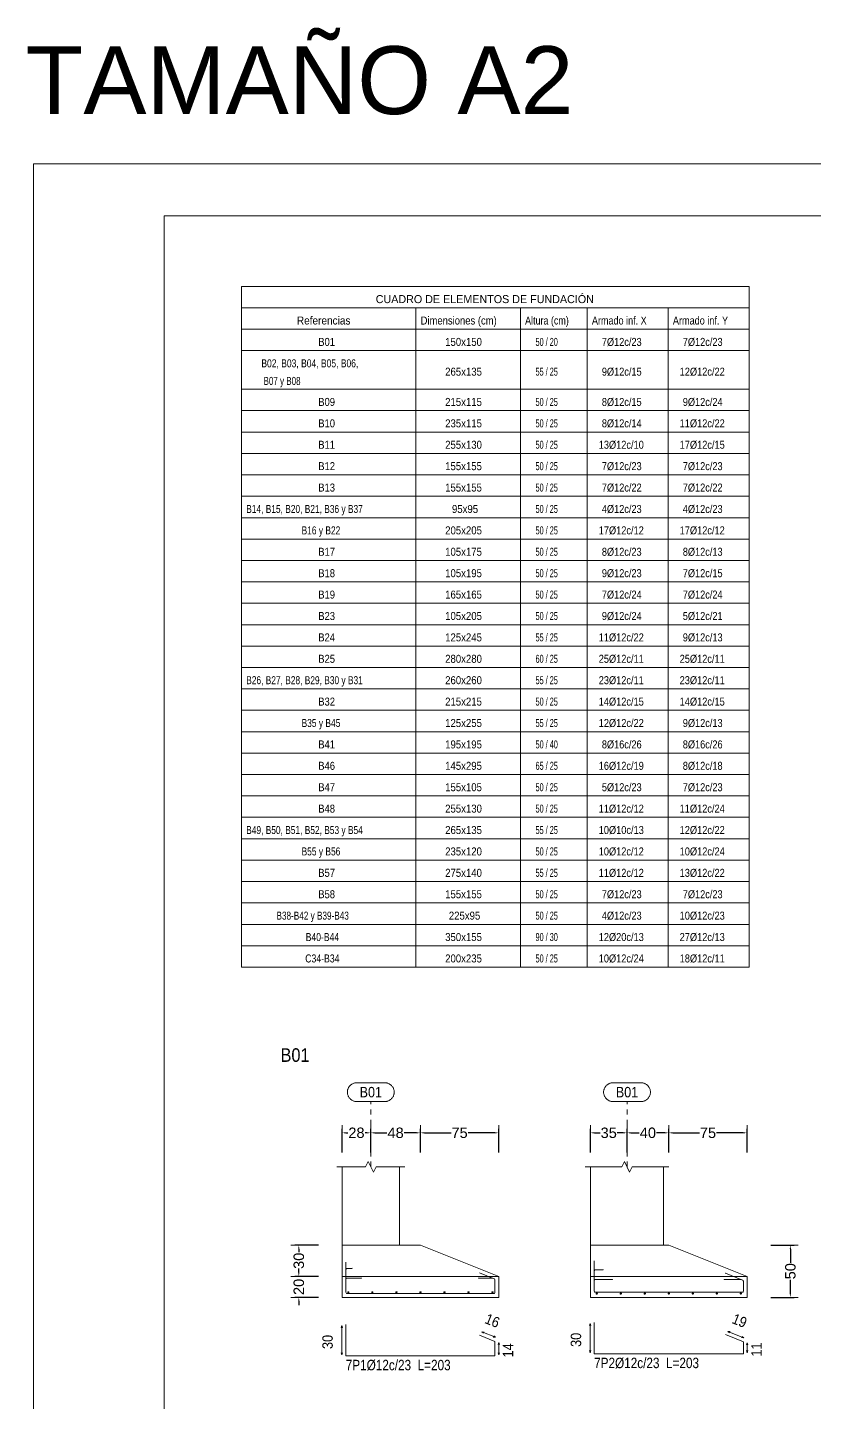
# Model space of a CAD drawing. Header units: millimetres. Extents: x 0 to 147, y 0 to 144.
# Drawn here: x 87.98 to 103.05, y 117.44 to 143.78 of the extents above; entities that cross this region are included whole.
import ezdxf
from ezdxf.enums import TextEntityAlignment as Align

# ---------------------------------------------------------------- set-up
doc = ezdxf.new("R2010")
doc.units = ezdxf.units.MM
doc.linetypes.add('CYPE_PUNTO', pattern=[0.075, 0, -0.075])
for name, color, linetype, lineweight in [('CIM_COTAS', 2, 'Continuous', 0), ('CIM_CUAD_ZAPATA', 1, 'Continuous', 9), ('CIM_DIB_ARMADOS', 4, 'Continuous', 0), ('CIM_GEOMETRIA', 2, 'Continuous', 0), ('CIM_REFEREN', 2, 'Continuous', 0), ('CIM_TXT_ARMADOS', 3, 'Continuous', 0), ('RECUAD_LIMITES', 2, 'Continuous', 0), ('RECUAD_MARCO', 1, 'Continuous', 20)]:
    doc.layers.add(name, color=color, linetype=linetype, lineweight=lineweight)
doc.styles.add('CYPETXT_0.3_romans', font='arial.ttf', dxfattribs={"height": 0.2})
doc.styles.add('CYPETXT_romans', font='arial.ttf', dxfattribs={"height": 0.2})
doc.dimstyles.new('cype_arrow', dxfattribs={"dimtxt": 0.18, "dimasz": 0.075, "dimexe": 0.075, "dimexo": 0.075, "dimgap": 0, "dimtad": 0, "dimdec": 4, "dimzin": 0, "dimdsep": 46, "dimtxsty": 'CYPETXT_0.3_romans', "dimcen": 0.09, "dimadec": 0, "dimazin": 0, "dimtfac": 1, "dimtdec": 4, "dimtofl": 0, "dimtmove": 2, "dimatfit": 3, "dimfxl": 1, "dimtolj": 1, "dimtzin": 0, "dimarcsym": 0})

# ---------------------------------------------------------------- blocks, each defined once
blk = doc.blocks.new('*D1')
at = {"layer": 'CIM_COTAS', "color": 0, "lineweight": -2, "transparency": 16777216}
for p, q in [((94.003, 122.232), (94.003, 122.682)), ((94.078, 122.607), (94.112, 122.607)), ((94.478, 122.607), (94.444, 122.607)), ((94.553, 122.232), (94.553, 122.682))]:
    blk.add_line(p, q, dxfattribs=at)
at = {"layer": 'CIM_COTAS', "color": 0, "transparency": 16777216}
for points in [[(94.078, 122.62), (94.078, 122.595), (94.003, 122.607)], [(94.478, 122.62), (94.478, 122.595), (94.553, 122.607)]]:
    blk.add_solid(points, dxfattribs=at)
at = {"layer": 'Defpoints', "color": 0, "transparency": 16777216}
for p in [(94.553, 122.607), (94.003, 122.157), (94.553, 122.157)]:
    blk.add_point(p, dxfattribs=at)
at = {"layer": 'CIM_COTAS', "color": 0, "transparency": 16777216, "insert": (94.278, 122.607), "char_height": 0.2, "attachment_point": 5, "style": 'CYPETXT_0.3_romans'}
blk.add_mtext('\\A1;28', dxfattribs=at)
blk = doc.blocks.new('*D2')
at = {"layer": 'CIM_COTAS', "color": 0, "lineweight": -2, "transparency": 16777216}
for p, q in [((94.553, 122.232), (94.553, 122.682)), ((94.628, 122.607), (94.862, 122.607)), ((95.428, 122.607), (95.193, 122.607)), ((95.503, 122.232), (95.503, 122.682))]:
    blk.add_line(p, q, dxfattribs=at)
at = {"layer": 'CIM_COTAS', "color": 0, "transparency": 16777216}
for points in [[(94.628, 122.62), (94.628, 122.595), (94.553, 122.607)], [(95.428, 122.62), (95.428, 122.595), (95.503, 122.607)]]:
    blk.add_solid(points, dxfattribs=at)
at = {"layer": 'Defpoints', "color": 0, "transparency": 16777216}
for p in [(95.503, 122.607), (94.553, 122.157), (95.503, 122.157)]:
    blk.add_point(p, dxfattribs=at)
at = {"layer": 'CIM_COTAS', "color": 0, "transparency": 16777216, "insert": (95.028, 122.607), "char_height": 0.2, "attachment_point": 5, "style": 'CYPETXT_0.3_romans'}
blk.add_mtext('\\A1;48', dxfattribs=at)
blk = doc.blocks.new('*D3')
at = {"layer": 'CIM_COTAS', "color": 0, "lineweight": -2, "transparency": 16777216}
for p, q in [((95.503, 122.232), (95.503, 122.682)), ((95.578, 122.607), (96.09, 122.607)), ((96.928, 122.607), (96.416, 122.607)), ((97.003, 122.232), (97.003, 122.682))]:
    blk.add_line(p, q, dxfattribs=at)
at = {"layer": 'CIM_COTAS', "color": 0, "transparency": 16777216}
for points in [[(95.578, 122.62), (95.578, 122.595), (95.503, 122.607)], [(96.928, 122.62), (96.928, 122.595), (97.003, 122.607)]]:
    blk.add_solid(points, dxfattribs=at)
at = {"layer": 'Defpoints', "color": 0, "transparency": 16777216}
for p in [(97.003, 122.607), (95.503, 122.157), (97.003, 122.157)]:
    blk.add_point(p, dxfattribs=at)
at = {"layer": 'CIM_COTAS', "color": 0, "transparency": 16777216, "insert": (96.253, 122.607), "char_height": 0.2, "attachment_point": 5, "style": 'CYPETXT_0.3_romans'}
blk.add_mtext('\\A1;75', dxfattribs=at)
blk = doc.blocks.new('*D4')
at = {"layer": 'CIM_COTAS', "color": 0, "lineweight": -2, "transparency": 16777216}
for p, q in [((93.549864, 119.8561), (93.099864, 119.8561)), ((93.174864, 119.9311), (93.174864, 120.0061)), ((93.549864, 119.4561), (93.099864, 119.4561)), ((93.174864, 119.3811), (93.174864, 119.3061))]:
    blk.add_line(p, q, dxfattribs=at)
at = {"layer": 'CIM_COTAS', "color": 0, "transparency": 16777216}
for points in [[(93.162364, 119.9311), (93.187364, 119.9311), (93.174864, 119.8561)], [(93.162364, 119.3811), (93.187364, 119.3811), (93.174864, 119.4561)]]:
    blk.add_solid(points, dxfattribs=at)
at = {"layer": 'Defpoints', "color": 0, "transparency": 16777216}
for p in [(93.174864, 119.8561), (93.624864, 119.8561), (93.624864, 119.4561)]:
    blk.add_point(p, dxfattribs=at)
at = {"layer": 'CIM_COTAS', "color": 0, "transparency": 16777216, "insert": (93.174864, 119.6561), "char_height": 0.2, "attachment_point": 5, "rotation": 90, "style": 'CYPETXT_0.3_romans'}
blk.add_mtext('\\A1;20', dxfattribs=at)
blk = doc.blocks.new('*D5')
at = {"layer": 'CIM_COTAS', "color": 0, "lineweight": -2, "transparency": 16777216}
for p, q in [((93.55, 120.456), (93.1, 120.456)), ((93.175, 120.381), (93.175, 120.32)), ((93.55, 119.856), (93.1, 119.856)), ((93.175, 119.931), (93.175, 119.992))]:
    blk.add_line(p, q, dxfattribs=at)
at = {"layer": 'CIM_COTAS', "color": 0, "transparency": 16777216}
for points in [[(93.162, 120.381), (93.187, 120.381), (93.175, 120.456)], [(93.162, 119.931), (93.187, 119.931), (93.175, 119.856)]]:
    blk.add_solid(points, dxfattribs=at)
at = {"layer": 'Defpoints', "color": 0, "transparency": 16777216}
for p in [(93.175, 120.456), (93.625, 120.456), (93.625, 119.856)]:
    blk.add_point(p, dxfattribs=at)
at = {"layer": 'CIM_COTAS', "color": 0, "transparency": 16777216, "insert": (93.175, 120.156), "char_height": 0.2, "attachment_point": 5, "rotation": 90, "style": 'CYPETXT_0.3_romans'}
blk.add_mtext('\\A1;30', dxfattribs=at)
blk = doc.blocks.new('*D6')
at = {"layer": 'CIM_COTAS', "color": 0, "lineweight": -2, "transparency": 16777216}
for p, q in [((98.759, 122.232), (98.759, 122.682)), ((98.834, 122.607), (98.945, 122.607)), ((99.384, 122.607), (99.273, 122.607)), ((99.459, 122.232), (99.459, 122.682))]:
    blk.add_line(p, q, dxfattribs=at)
at = {"layer": 'CIM_COTAS', "color": 0, "transparency": 16777216}
for points in [[(98.834, 122.62), (98.834, 122.595), (98.759, 122.607)], [(99.384, 122.62), (99.384, 122.595), (99.459, 122.607)]]:
    blk.add_solid(points, dxfattribs=at)
at = {"layer": 'Defpoints', "color": 0, "transparency": 16777216}
for p in [(99.459, 122.607), (98.759, 122.157), (99.459, 122.157)]:
    blk.add_point(p, dxfattribs=at)
at = {"layer": 'CIM_COTAS', "color": 0, "transparency": 16777216, "insert": (99.109, 122.607), "char_height": 0.2, "attachment_point": 5, "style": 'CYPETXT_0.3_romans'}
blk.add_mtext('\\A1;35', dxfattribs=at)
blk = doc.blocks.new('*D7')
at = {"layer": 'CIM_COTAS', "color": 0, "lineweight": -2, "transparency": 16777216}
for p, q in [((99.459, 122.232), (99.459, 122.682)), ((99.534, 122.607), (99.693, 122.607)), ((100.184, 122.607), (100.024, 122.607)), ((100.259, 122.232), (100.259, 122.682))]:
    blk.add_line(p, q, dxfattribs=at)
at = {"layer": 'CIM_COTAS', "color": 0, "transparency": 16777216}
for points in [[(99.534, 122.62), (99.534, 122.595), (99.459, 122.607)], [(100.184, 122.62), (100.184, 122.595), (100.259, 122.607)]]:
    blk.add_solid(points, dxfattribs=at)
at = {"layer": 'Defpoints', "color": 0, "transparency": 16777216}
for p in [(100.259, 122.607), (99.459, 122.157), (100.259, 122.157)]:
    blk.add_point(p, dxfattribs=at)
at = {"layer": 'CIM_COTAS', "color": 0, "transparency": 16777216, "insert": (99.859, 122.607), "char_height": 0.2, "attachment_point": 5, "style": 'CYPETXT_0.3_romans'}
blk.add_mtext('\\A1;40', dxfattribs=at)
blk = doc.blocks.new('*D8')
at = {"layer": 'CIM_COTAS', "color": 0, "lineweight": -2, "transparency": 16777216}
for p, q in [((100.259, 122.232), (100.259, 122.682)), ((100.334, 122.607), (100.846, 122.607)), ((101.684, 122.607), (101.172, 122.607)), ((101.759, 122.232), (101.759, 122.682))]:
    blk.add_line(p, q, dxfattribs=at)
at = {"layer": 'CIM_COTAS', "color": 0, "transparency": 16777216}
for points in [[(100.334, 122.62), (100.334, 122.595), (100.259, 122.607)], [(101.684, 122.62), (101.684, 122.595), (101.759, 122.607)]]:
    blk.add_solid(points, dxfattribs=at)
at = {"layer": 'Defpoints', "color": 0, "transparency": 16777216}
for p in [(101.759, 122.607), (100.259, 122.157), (101.759, 122.157)]:
    blk.add_point(p, dxfattribs=at)
at = {"layer": 'CIM_COTAS', "color": 0, "transparency": 16777216, "insert": (101.009, 122.607), "char_height": 0.2, "attachment_point": 5, "style": 'CYPETXT_0.3_romans'}
blk.add_mtext('\\A1;75', dxfattribs=at)
blk = doc.blocks.new('*D9')
at = {"layer": 'CIM_COTAS', "color": 0, "lineweight": -2, "transparency": 16777216}
for p, q in [((102.212, 120.456), (102.662, 120.456)), ((102.587, 120.381), (102.587, 120.12)), ((102.587, 119.531), (102.587, 119.792)), ((102.212, 119.456), (102.662, 119.456))]:
    blk.add_line(p, q, dxfattribs=at)
at = {"layer": 'CIM_COTAS', "color": 0, "transparency": 16777216}
for points in [[(102.574, 120.381), (102.599, 120.381), (102.587, 120.456)], [(102.574, 119.531), (102.599, 119.531), (102.587, 119.456)]]:
    blk.add_solid(points, dxfattribs=at)
at = {"layer": 'Defpoints', "color": 0, "transparency": 16777216}
for p in [(102.137, 120.456), (102.587, 120.456), (102.137, 119.456)]:
    blk.add_point(p, dxfattribs=at)
at = {"layer": 'CIM_COTAS', "color": 0, "transparency": 16777216, "insert": (102.587, 119.956), "char_height": 0.2, "attachment_point": 5, "rotation": 90, "style": 'CYPETXT_0.3_romans'}
blk.add_mtext('\\A1;50', dxfattribs=at)

msp = doc.modelspace()

# ---------------------------------------------------------------- hatches: boundary and pattern name
at = {"layer": 'CIM_DIB_ARMADOS'}
h = msp.add_hatch(color=256, dxfattribs=at)
edge = h.paths.add_edge_path(flags=0)
edge.add_arc((94.07486, 120.1281), 0.0016, 0, 360)
h = msp.add_hatch(color=256, dxfattribs=at)
edge = h.paths.add_edge_path(flags=0)
edge.add_arc((98.83086, 120.1521), 0.0016, 0, 360)
h = msp.add_hatch(color=256, dxfattribs=at)
edge = h.paths.add_edge_path(flags=0)
edge.add_arc((94.19241, 120.01055), 0.0016, 0, 360)
h = msp.add_hatch(color=256, dxfattribs=at)
edge = h.paths.add_edge_path(flags=0)
edge.add_arc((96.63306, 119.92648), 0.0016, 0, 360)
h = msp.add_hatch(color=256, dxfattribs=at)
edge = h.paths.add_edge_path(flags=0)
edge.add_arc((96.63306, 119.92648), 0.0016, 0, 360)
h = msp.add_hatch(color=256, dxfattribs=at)
edge = h.paths.add_edge_path(flags=0)
edge.add_arc((98.99826, 119.9847), 0.0016, 0, 360)
h = msp.add_hatch(color=256, dxfattribs=at)
edge = h.paths.add_edge_path(flags=0)
edge.add_arc((101.34278, 119.91914), 0.0016, 0, 360)
h = msp.add_hatch(color=256, dxfattribs=at)
edge = h.paths.add_edge_path(flags=0)
edge.add_arc((101.34278, 119.91914), 0.0016, 0, 360)
h = msp.add_hatch(color=256, dxfattribs=at)
edge = h.paths.add_edge_path(flags=0)
edge.add_arc((94.37641, 119.82655), 0.0016, 0, 360)
h = msp.add_hatch(color=256, dxfattribs=at)
edge = h.paths.add_edge_path(flags=0)
edge.add_arc((96.61382, 119.82655), 0.0016, 0, 360)
h = msp.add_hatch(color=256, dxfattribs=at)
edge = h.paths.add_edge_path(flags=0)
edge.add_arc((99.18226, 119.8007), 0.0016, 0, 360)
h = msp.add_hatch(color=256, dxfattribs=at)
edge = h.paths.add_edge_path(flags=0)
edge.add_arc((101.31997, 119.8007), 0.0016, 0, 360)

# ---------------------------------------------------------------- linework, layer by layer
at = {"layer": 'CIM_COTAS', "linetype": 'CYPE_PUNTO'}
for p, q in [((94.55286, 121.9561), (94.55286, 123.2071)), ((99.45886, 121.9561), (99.45886, 123.2071))]:
    msp.add_line(p, q, dxfattribs=at)
at = {"layer": 'CIM_COTAS'}
for p, q in [((94.00286, 122.4571), (94.00286, 122.7571)), ((94.55286, 122.4571), (94.55286, 122.7571)), ((94.55286, 122.4571), (94.55286, 122.7571)), ((95.50286, 122.4571), (95.50286, 122.7571)), ((95.50286, 122.4571), (95.50286, 122.7571)), ((97.00286, 122.4571), (97.00286, 122.7571)), ((98.75886, 122.4571), (98.75886, 122.7571)), ((99.45886, 122.4571), (99.45886, 122.7571)), ((99.45886, 122.4571), (99.45886, 122.7571)), ((100.25886, 122.4571), (100.25886, 122.7571)), ((100.25886, 122.4571), (100.25886, 122.7571)), ((101.75886, 122.4571), (101.75886, 122.7571)), ((93.02486, 120.4561), (93.32486, 120.4561)), ((102.43686, 120.4561), (102.73686, 120.4561)), ((93.02486, 119.8561), (93.32486, 119.8561)), ((93.02486, 119.8561), (93.32486, 119.8561)), ((93.02486, 119.4561), (93.32486, 119.4561)), ((102.43686, 119.4561), (102.73686, 119.4561))]:
    msp.add_line(p, q, dxfattribs=at)
for points in [[(94.82136, 123.5671), (94.83339, 123.5667), (94.84536, 123.56549), (94.85722, 123.56349), (94.86892, 123.5607), (94.88041, 123.55714), (94.89163, 123.55282), (94.90255, 123.54775), (94.91309, 123.54197), (94.92323, 123.5355), (94.93292, 123.52836), (94.94211, 123.5206), (94.95075, 123.51223), (94.95882, 123.50331), (94.96628, 123.49387), (94.97308, 123.48395), (94.97921, 123.4736), (94.98464, 123.46287), (94.98934, 123.45179), (94.99328, 123.44043), (94.99646, 123.42883), (94.99886, 123.41704), (95.00046, 123.40512), (95.00126, 123.39311), (95.00126, 123.38109), (95.00046, 123.36908), (94.99886, 123.35716), (94.99646, 123.34537), (94.99328, 123.33377), (94.98934, 123.32241), (94.98464, 123.31133), (94.97921, 123.3006), (94.97308, 123.29025), (94.96628, 123.28033), (94.95882, 123.27089), (94.95075, 123.26197), (94.94211, 123.2536), (94.93292, 123.24584), (94.92323, 123.2387), (94.91309, 123.23223), (94.90255, 123.22645), (94.89163, 123.22138), (94.88041, 123.21706), (94.86892, 123.2135), (94.85722, 123.21071), (94.84536, 123.20871), (94.83339, 123.2075), (94.82136, 123.2071), (94.28436, 123.2071), (94.27234, 123.2075), (94.26037, 123.20871), (94.24851, 123.21071), (94.23681, 123.2135), (94.22532, 123.21706), (94.21409, 123.22138), (94.20318, 123.22645), (94.19263, 123.23223), (94.18249, 123.2387), (94.17281, 123.24584), (94.16362, 123.2536), (94.15498, 123.26197), (94.14691, 123.27089), (94.13945, 123.28033), (94.13264, 123.29025), (94.12651, 123.3006), (94.12109, 123.31133), (94.11639, 123.32241), (94.11245, 123.33377), (94.10927, 123.34537), (94.10687, 123.35716), (94.10527, 123.36908), (94.10446, 123.38109), (94.10446, 123.39311), (94.10527, 123.40512), (94.10687, 123.41704), (94.10927, 123.42883), (94.11245, 123.44043), (94.11639, 123.45179), (94.12109, 123.46287), (94.12651, 123.4736), (94.13264, 123.48395), (94.13945, 123.49387), (94.14691, 123.50331), (94.15498, 123.51223), (94.16362, 123.5206), (94.17281, 123.52836), (94.18249, 123.5355), (94.19263, 123.54197), (94.20318, 123.54775), (94.21409, 123.55282), (94.22532, 123.55714), (94.23681, 123.5607), (94.24851, 123.56349), (94.26037, 123.56549), (94.27234, 123.5667), (94.28436, 123.5671), (94.82136, 123.5671)], [(99.72736, 123.5671), (99.73939, 123.5667), (99.75136, 123.56549), (99.76322, 123.56349), (99.77492, 123.5607), (99.78641, 123.55714), (99.79763, 123.55282), (99.80855, 123.54775), (99.81909, 123.54197), (99.82923, 123.5355), (99.83892, 123.52836), (99.84811, 123.5206), (99.85675, 123.51223), (99.86482, 123.50331), (99.87228, 123.49387), (99.87908, 123.48395), (99.88521, 123.4736), (99.89064, 123.46287), (99.89534, 123.45179), (99.89928, 123.44043), (99.90246, 123.42883), (99.90486, 123.41704), (99.90646, 123.40512), (99.90726, 123.39311), (99.90726, 123.38109), (99.90646, 123.36908), (99.90486, 123.35716), (99.90246, 123.34537), (99.89928, 123.33377), (99.89534, 123.32241), (99.89064, 123.31133), (99.88521, 123.3006), (99.87908, 123.29025), (99.87228, 123.28033), (99.86482, 123.27089), (99.85675, 123.26197), (99.84811, 123.2536), (99.83892, 123.24584), (99.82923, 123.2387), (99.81909, 123.23223), (99.80855, 123.22645), (99.79763, 123.22138), (99.78641, 123.21706), (99.77492, 123.2135), (99.76322, 123.21071), (99.75136, 123.20871), (99.73939, 123.2075), (99.72736, 123.2071), (99.19036, 123.2071), (99.17834, 123.2075), (99.16637, 123.20871), (99.15451, 123.21071), (99.14281, 123.2135), (99.13132, 123.21706), (99.12009, 123.22138), (99.10918, 123.22645), (99.09863, 123.23223), (99.08849, 123.2387), (99.07881, 123.24584), (99.06962, 123.2536), (99.06098, 123.26197), (99.05291, 123.27089), (99.04545, 123.28033), (99.03864, 123.29025), (99.03251, 123.3006), (99.02709, 123.31133), (99.02239, 123.32241), (99.01845, 123.33377), (99.01527, 123.34537), (99.01287, 123.35716), (99.01127, 123.36908), (99.01046, 123.38109), (99.01046, 123.39311), (99.01127, 123.40512), (99.01287, 123.41704), (99.01527, 123.42883), (99.01845, 123.44043), (99.02239, 123.45179), (99.02709, 123.46287), (99.03251, 123.4736), (99.03864, 123.48395), (99.04545, 123.49387), (99.05291, 123.50331), (99.06098, 123.51223), (99.06962, 123.5206), (99.07881, 123.52836), (99.08849, 123.5355), (99.09863, 123.54197), (99.10918, 123.54775), (99.12009, 123.55282), (99.13132, 123.55714), (99.14281, 123.5607), (99.15451, 123.56349), (99.16637, 123.56549), (99.17834, 123.5667), (99.19036, 123.5671), (99.72736, 123.5671)]]:
    msp.add_lwpolyline(points, close=True, dxfattribs=at)
at = {"layer": 'CIM_CUAD_ZAPATA'}
for p, q in [((92.0772, 138.8211), (101.7972, 138.8211)), ((92.0772, 138.8211), (92.0772, 125.7811)), ((101.7972, 138.8211), (101.7972, 125.7811)), ((92.0772, 138.4111), (101.7972, 138.4111)), ((95.4172, 138.4111), (95.4172, 125.7811)), ((97.4172, 138.4111), (97.4172, 125.7811)), ((98.6972, 138.4111), (98.6972, 125.7811)), ((100.2472, 138.4111), (100.2472, 125.7811)), ((92.0772, 138.0011), (101.7972, 138.0011)), ((92.0772, 137.5911), (101.7972, 137.5911)), ((92.0772, 136.8511), (101.7972, 136.8511)), ((92.0772, 136.4411), (101.7972, 136.4411)), ((92.0772, 136.0311), (101.7972, 136.0311)), ((92.0772, 135.6211), (101.7972, 135.6211)), ((92.0772, 135.2111), (101.7972, 135.2111)), ((92.0772, 134.8011), (101.7972, 134.8011)), ((92.0772, 134.3911), (101.7972, 134.3911)), ((92.0772, 133.9811), (101.7972, 133.9811)), ((92.0772, 133.5711), (101.7972, 133.5711)), ((92.0772, 133.1611), (101.7972, 133.1611)), ((92.0772, 132.7511), (101.7972, 132.7511)), ((92.0772, 132.3411), (101.7972, 132.3411)), ((92.0772, 131.9311), (101.7972, 131.9311)), ((92.0772, 131.5211), (101.7972, 131.5211)), ((92.0772, 131.1111), (101.7972, 131.1111)), ((92.0772, 130.7011), (101.7972, 130.7011)), ((92.0772, 130.2911), (101.7972, 130.2911)), ((92.0772, 129.8811), (101.7972, 129.8811)), ((92.0772, 129.4711), (101.7972, 129.4711)), ((92.0772, 129.0611), (101.7972, 129.0611)), ((92.0772, 128.6511), (101.7972, 128.6511)), ((92.0772, 128.2411), (101.7972, 128.2411)), ((92.0772, 127.8311), (101.7972, 127.8311)), ((92.0772, 127.4211), (101.7972, 127.4211)), ((92.0772, 127.0111), (101.7972, 127.0111)), ((92.0772, 126.6011), (101.7972, 126.6011)), ((92.0772, 126.1911), (101.7972, 126.1911)), ((92.0772, 125.7811), (101.7972, 125.7811))]:
    msp.add_line(p, q, dxfattribs=at)
at = {"layer": 'CIM_DIB_ARMADOS'}
for p, q in [((94.10486, 119.5521), (94.14086, 119.5521)), ((94.12286, 119.5341), (94.12286, 119.5701)), ((94.56486, 119.5521), (94.60086, 119.5521)), ((94.58286, 119.5341), (94.58286, 119.5701)), ((95.02486, 119.5521), (95.06086, 119.5521)), ((95.04286, 119.5341), (95.04286, 119.5701)), ((95.48486, 119.5521), (95.52086, 119.5521)), ((95.50286, 119.5341), (95.50286, 119.5701)), ((95.94486, 119.5521), (95.98086, 119.5521)), ((95.96286, 119.5341), (95.96286, 119.5701)), ((96.40486, 119.5521), (96.44086, 119.5521)), ((96.42286, 119.5341), (96.42286, 119.5701)), ((96.86486, 119.5521), (96.90086, 119.5521)), ((96.88286, 119.5341), (96.88286, 119.5701)), ((98.86086, 119.5281), (98.89686, 119.5281)), ((98.87886, 119.5101), (98.87886, 119.5461)), ((99.32086, 119.5281), (99.35686, 119.5281)), ((99.33886, 119.5101), (99.33886, 119.5461)), ((99.78086, 119.5281), (99.81686, 119.5281)), ((99.79886, 119.5101), (99.79886, 119.5461)), ((100.24086, 119.5281), (100.27686, 119.5281)), ((100.25886, 119.5101), (100.25886, 119.5461)), ((100.70086, 119.5281), (100.73686, 119.5281)), ((100.71886, 119.5101), (100.71886, 119.5461)), ((101.16086, 119.5281), (101.19686, 119.5281)), ((101.17886, 119.5101), (101.17886, 119.5461)), ((101.62086, 119.5281), (101.65686, 119.5281)), ((101.63886, 119.5101), (101.63886, 119.5461))]:
    msp.add_line(p, q, dxfattribs=at)
for points in [[(94.07486, 120.1281), (94.07486, 119.5521), (94.07808, 119.5401), (94.08686, 119.53132), (94.09886, 119.5281), (96.90686, 119.5281), (96.91886, 119.53132), (96.92765, 119.5401), (96.93086, 119.5521), (96.93086, 119.7911), (96.929, 119.80038), (96.9237, 119.80821), (96.91578, 119.81339), (96.63306, 119.92648)], [(101.34278, 119.91914), (101.67178, 119.78754), (101.6797, 119.78236), (101.685, 119.77453), (101.68686, 119.76526), (101.68686, 119.5761), (101.68365, 119.5641), (101.67486, 119.55532), (101.66286, 119.5521), (98.85486, 119.5521), (98.84286, 119.55532), (98.83408, 119.5641), (98.83086, 119.5761), (98.83086, 120.1521)], [(94.19241, 120.01055), (94.09886, 120.01055), (94.08686, 120.00734), (94.07808, 119.99855), (94.07486, 119.98655), (94.07486, 119.5521), (94.07808, 119.5401), (94.08686, 119.53132), (94.09886, 119.5281), (96.90686, 119.5281), (96.91886, 119.53132), (96.92765, 119.5401), (96.93086, 119.5521), (96.93086, 119.7911), (96.929, 119.80038), (96.9237, 119.80821), (96.91578, 119.81339), (96.63306, 119.92648)], [(101.34278, 119.91914), (101.67178, 119.78754), (101.6797, 119.78236), (101.685, 119.77453), (101.68686, 119.76526), (101.68686, 119.5761), (101.68365, 119.5641), (101.67486, 119.55532), (101.66286, 119.5521), (98.85486, 119.5521), (98.84286, 119.55532), (98.83408, 119.5641), (98.83086, 119.5761), (98.83086, 119.9607), (98.83408, 119.9727), (98.84286, 119.98149), (98.85486, 119.9847), (98.99826, 119.9847)], [(94.37641, 119.82655), (94.09886, 119.82655), (94.08686, 119.82334), (94.07808, 119.81455), (94.07486, 119.80255), (94.07486, 119.5521), (94.07808, 119.5401), (94.08686, 119.53132), (94.09886, 119.5281), (96.90686, 119.5281), (96.91886, 119.53132), (96.92765, 119.5401), (96.93086, 119.5521), (96.93086, 119.7911), (96.929, 119.80038), (96.9237, 119.80821), (96.91578, 119.81339), (96.88716, 119.82484), (96.87824, 119.82655), (96.61382, 119.82655)], [(101.31997, 119.8007), (101.63424, 119.8007), (101.64316, 119.79899), (101.67178, 119.78754), (101.6797, 119.78236), (101.685, 119.77453), (101.68686, 119.76526), (101.68686, 119.5761), (101.68365, 119.5641), (101.67486, 119.55532), (101.66286, 119.5521), (98.85486, 119.5521), (98.84286, 119.55532), (98.83408, 119.5641), (98.83086, 119.5761), (98.83086, 119.7767), (98.83408, 119.7887), (98.84286, 119.79749), (98.85486, 119.8007), (99.18226, 119.8007)], [(94.07486, 118.93408), (94.07486, 118.33408), (96.93086, 118.33408), (96.93086, 118.61333), (96.63306, 118.73245)], [(101.34278, 118.74171), (101.68686, 118.60407), (101.68686, 118.37467), (98.83086, 118.37467), (98.83086, 118.97467)]]:
    msp.add_lwpolyline(points, dxfattribs=at)
for centre, radius in [((94.07486, 120.1281), 0.0016), ((98.83086, 120.1521), 0.0016), ((94.19241, 120.01055), 0.0016), ((96.63306, 119.92648), 0.0016), ((96.63306, 119.92648), 0.0016), ((98.99826, 119.9847), 0.0016), ((101.34278, 119.91914), 0.0016), ((101.34278, 119.91914), 0.0016), ((94.37641, 119.82655), 0.0016), ((96.61382, 119.82655), 0.0016), ((99.18226, 119.8007), 0.0016), ((101.31997, 119.8007), 0.0016), ((94.12286, 119.5521), 0.012), ((94.58286, 119.5521), 0.012), ((95.04286, 119.5521), 0.012), ((95.50286, 119.5521), 0.012), ((95.96286, 119.5521), 0.012), ((96.42286, 119.5521), 0.012), ((96.88286, 119.5521), 0.012), ((98.87886, 119.5281), 0.012), ((99.33886, 119.5281), 0.012), ((99.79886, 119.5281), 0.012), ((100.25886, 119.5281), 0.012), ((100.71886, 119.5281), 0.012), ((101.17886, 119.5281), 0.012), ((101.63886, 119.5281), 0.012)]:
    msp.add_circle(centre, radius, dxfattribs=at)
at = {"layer": 'CIM_GEOMETRIA'}
for p, q in [((94.00286, 121.9561), (94.00286, 120.4561)), ((95.10286, 120.4561), (95.10286, 121.9561)), ((98.75886, 120.4561), (98.75886, 121.9561)), ((100.15886, 120.4561), (100.15886, 121.9561)), ((94.00286, 120.4561), (95.50286, 120.4561)), ((94.00286, 120.4561), (94.00286, 119.8561)), ((95.10286, 120.4561), (94.00286, 120.4561)), ((97.00286, 119.8561), (95.50286, 120.4561)), ((98.75886, 120.4561), (100.25886, 120.4561)), ((98.75886, 120.4561), (98.75886, 119.8561)), ((100.15886, 120.4561), (98.75886, 120.4561)), ((101.75886, 119.8561), (100.25886, 120.4561)), ((94.00286, 119.8561), (97.00286, 119.8561)), ((94.00286, 119.8561), (94.00286, 119.4561)), ((97.00286, 119.4561), (97.00286, 119.8561)), ((98.75886, 119.8561), (101.75886, 119.8561)), ((98.75886, 119.8561), (98.75886, 119.4561)), ((101.75886, 119.4561), (101.75886, 119.8561)), ((97.00286, 119.4561), (94.00286, 119.4561)), ((101.75886, 119.4561), (98.75886, 119.4561))]:
    msp.add_line(p, q, dxfattribs=at)
for points in [[(93.90286, 121.9561), (94.45286, 121.9561), (94.50286, 122.0561), (94.60286, 121.8561), (94.65286, 121.9561), (95.20286, 121.9561)], [(98.65886, 121.9561), (99.35886, 121.9561), (99.40886, 122.0561), (99.50886, 121.8561), (99.55886, 121.9561), (100.25886, 121.9561)]]:
    msp.add_lwpolyline(points, dxfattribs=at)
at = {"layer": 'CIM_TXT_ARMADOS'}
for p, q in [((93.98736, 118.87388), (93.99986, 118.91388)), ((94.01236, 118.87388), (93.99986, 118.91388)), ((93.99986, 118.91388), (93.99986, 118.35428)), ((96.71216, 118.76813), (96.67967, 118.79459)), ((96.72145, 118.79134), (96.67967, 118.79459)), ((96.93996, 118.69047), (96.67967, 118.79459)), ((98.74336, 118.91447), (98.75586, 118.95447)), ((98.76836, 118.91447), (98.75586, 118.95447)), ((98.75586, 118.39487), (98.75586, 118.95447)), ((101.42188, 118.77738), (101.38938, 118.80384)), ((101.43117, 118.80059), (101.38938, 118.80384)), ((101.38938, 118.80384), (101.69596, 118.68121)), ((96.89818, 118.69372), (96.93996, 118.69047)), ((96.90747, 118.71693), (96.93996, 118.69047)), ((96.99336, 118.55313), (97.00586, 118.59313)), ((97.01836, 118.55313), (97.00586, 118.59313)), ((97.00586, 118.35428), (97.00586, 118.59313)), ((101.65418, 118.68446), (101.69596, 118.68121)), ((101.66347, 118.70767), (101.69596, 118.68121)), ((101.74936, 118.54387), (101.76186, 118.58387)), ((101.77436, 118.54387), (101.76186, 118.58387)), ((101.76186, 118.58387), (101.76186, 118.39487)), ((93.98736, 118.39428), (93.99986, 118.35428)), ((94.01236, 118.39428), (93.99986, 118.35428)), ((96.99336, 118.39428), (97.00586, 118.35428)), ((97.01836, 118.39428), (97.00586, 118.35428)), ((98.74336, 118.43487), (98.75586, 118.39487)), ((98.76836, 118.43487), (98.75586, 118.39487)), ((101.74936, 118.43487), (101.76186, 118.39487)), ((101.77436, 118.43487), (101.76186, 118.39487))]:
    msp.add_line(p, q, dxfattribs=at)
at = {"layer": 'RECUAD_LIMITES'}
msp.add_lwpolyline([(88.095, 99.17), (147.495, 99.17), (147.495, 141.17), (88.095, 141.17), (88.095, 99.17)], close=True, dxfattribs=at)
at = {"layer": 'RECUAD_MARCO'}
msp.add_lwpolyline([(90.595, 100.17), (146.495, 100.17), (146.495, 140.17), (90.595, 140.17), (90.595, 100.17)], close=True, dxfattribs=at)

# ---------------------------------------------------------------- texts
at = {"layer": 'CIM_COTAS', "style": 'CYPETXT_romans', "width": 0.8592}
for p in [(94.55286, 123.3871), (99.45886, 123.3871)]:
    msp.add_text('B01', height=0.2, dxfattribs=at).set_placement(p, align=Align.MIDDLE_CENTER)
at = {"layer": 'CIM_CUAD_ZAPATA', "style": 'CYPETXT_romans'}
for s, height, width, p in [('CUADRO DE ELEMENTOS DE FUNDACIÓN', 0.1533333, 0.959227, (94.6472, 138.65443)), ('Referencias', 0.1533333, 0.898061, (93.1372, 138.24443)), ('Dimensiones (cm)', 0.1533333, 0.844301, (95.5072, 138.24443)), ('Altura (cm)', 0.1533333, 0.799624, (97.5072, 138.24443)), ('Armado inf. X', 0.1533333, 0.807921, (98.7872, 138.24443)), ('Armado inf. Y', 0.1533333, 0.814846, (100.3372, 138.24443)), ('B01', 0.153333, 0.840522, (93.5472, 137.83443)), ('150x150', 0.153333, 0.855978, (95.9772, 137.83443)), ('50 / 20', 0.153333, 0.652268, (97.7072, 137.83443)), ('7%%c12c/23', 0.153333, 0.820444, (98.9772, 137.83443)), ('7%%c12c/23', 0.153333, 0.820444, (100.5272, 137.83443)), ('B02, B03, B04, B05, B06,', 0.1533333, 0.76055, (92.4572, 137.42443)), ('265x135', 0.153333, 0.855978, (95.9772, 137.26443)), ('55 / 25', 0.153333, 0.652268, (97.7072, 137.26443)), ('9%%c12c/15', 0.153333, 0.820444, (98.9772, 137.26443)), ('12%%c12c/22', 0.1533333, 0.824057, (100.4672, 137.26443)), (' B07 y B08', 0.153333, 0.716548, (92.4572, 137.08693)), ('B09', 0.153333, 0.840522, (93.5472, 136.68443)), ('215x115', 0.153333, 0.855978, (95.9772, 136.68443)), ('50 / 25', 0.153333, 0.652268, (97.7072, 136.68443)), ('8%%c12c/15', 0.153333, 0.820444, (98.9772, 136.68443)), ('9%%c12c/24', 0.153333, 0.820444, (100.5272, 136.68443)), ('B10', 0.153333, 0.840522, (93.5472, 136.27443)), ('235x115', 0.153333, 0.855978, (95.9772, 136.27443)), ('50 / 25', 0.153333, 0.652268, (97.7072, 136.27443)), ('8%%c12c/14', 0.153333, 0.820444, (98.9772, 136.27443)), ('11%%c12c/22', 0.1533333, 0.824057, (100.4672, 136.27443)), ('B11', 0.153333, 0.840522, (93.5472, 135.86443)), ('255x130', 0.153333, 0.855978, (95.9772, 135.86443)), ('50 / 25', 0.153333, 0.652268, (97.7072, 135.86443)), ('13%%c12c/10', 0.1533333, 0.824057, (98.9172, 135.86443)), ('17%%c12c/15', 0.1533333, 0.824057, (100.4672, 135.86443)), ('B12', 0.153333, 0.840522, (93.5472, 135.45443)), ('155x155', 0.153333, 0.855978, (95.9772, 135.45443)), ('50 / 25', 0.153333, 0.652268, (97.7072, 135.45443)), ('7%%c12c/23', 0.153333, 0.820444, (98.9772, 135.45443)), ('7%%c12c/23', 0.153333, 0.820444, (100.5272, 135.45443)), ('B13', 0.153333, 0.840522, (93.5472, 135.04443)), ('155x155', 0.153333, 0.855978, (95.9772, 135.04443)), ('50 / 25', 0.153333, 0.652268, (97.7072, 135.04443)), ('7%%c12c/22', 0.153333, 0.820444, (98.9772, 135.04443)), ('7%%c12c/22', 0.153333, 0.820444, (100.5272, 135.04443)), ('B14, B15, B20, B21, B36 y B37', 0.1533333, 0.747088, (92.1672, 134.63443)), ('95x95', 0.153333, 0.857077, (96.1072, 134.63443)), ('50 / 25', 0.153333, 0.652268, (97.7072, 134.63443)), ('4%%c12c/23', 0.153333, 0.820444, (98.9772, 134.63443)), ('4%%c12c/23', 0.153333, 0.820444, (100.5272, 134.63443)), ('B16 y B22', 0.153333, 0.751136, (93.2272, 134.22443)), ('205x205', 0.153333, 0.855978, (95.9772, 134.22443)), ('50 / 25', 0.153333, 0.652268, (97.7072, 134.22443)), ('17%%c12c/12', 0.1533333, 0.824057, (98.9172, 134.22443)), ('17%%c12c/12', 0.1533333, 0.824057, (100.4672, 134.22443)), ('B17', 0.153333, 0.840522, (93.5472, 133.81443)), ('105x175', 0.153333, 0.855978, (95.9772, 133.81443)), ('50 / 25', 0.153333, 0.652268, (97.7072, 133.81443)), ('8%%c12c/23', 0.153333, 0.820444, (98.9772, 133.81443)), ('8%%c12c/13', 0.153333, 0.820444, (100.5272, 133.81443)), ('B18', 0.153333, 0.840522, (93.5472, 133.40443)), ('105x195', 0.153333, 0.855978, (95.9772, 133.40443)), ('50 / 25', 0.153333, 0.652268, (97.7072, 133.40443)), ('9%%c12c/23', 0.153333, 0.820444, (98.9772, 133.40443)), ('7%%c12c/15', 0.153333, 0.820444, (100.5272, 133.40443)), ('B19', 0.153333, 0.840522, (93.5472, 132.99443)), ('165x165', 0.153333, 0.855978, (95.9772, 132.99443)), ('50 / 25', 0.153333, 0.652268, (97.7072, 132.99443)), ('7%%c12c/24', 0.153333, 0.820444, (98.9772, 132.99443)), ('7%%c12c/24', 0.153333, 0.820444, (100.5272, 132.99443)), ('B23', 0.153333, 0.840522, (93.5472, 132.58443)), ('105x205', 0.153333, 0.855978, (95.9772, 132.58443)), ('50 / 25', 0.153333, 0.652268, (97.7072, 132.58443)), ('9%%c12c/24', 0.153333, 0.820444, (98.9772, 132.58443)), ('5%%c12c/21', 0.153333, 0.820444, (100.5272, 132.58443)), ('B24', 0.153333, 0.840522, (93.5472, 132.17443)), ('125x245', 0.153333, 0.855978, (95.9772, 132.17443)), ('55 / 25', 0.153333, 0.652268, (97.7072, 132.17443)), ('11%%c12c/22', 0.1533333, 0.824057, (98.9172, 132.17443)), ('9%%c12c/13', 0.153333, 0.820444, (100.5272, 132.17443)), ('B25', 0.153333, 0.840522, (93.5472, 131.76443)), ('280x280', 0.153333, 0.855978, (95.9772, 131.76443)), ('60 / 25', 0.153333, 0.652268, (97.7072, 131.76443)), ('25%%c12c/11', 0.1533333, 0.824057, (98.9172, 131.76443)), ('25%%c12c/11', 0.1533333, 0.824057, (100.4672, 131.76443)), ('B26, B27, B28, B29, B30 y B31', 0.1533333, 0.747088, (92.1672, 131.35443)), ('260x260', 0.153333, 0.855978, (95.9772, 131.35443)), ('55 / 25', 0.153333, 0.652268, (97.7072, 131.35443)), ('23%%c12c/11', 0.1533333, 0.824057, (98.9172, 131.35443)), ('23%%c12c/11', 0.1533333, 0.824057, (100.4672, 131.35443)), ('B32', 0.153333, 0.840522, (93.5472, 130.94443)), ('215x215', 0.153333, 0.855978, (95.9772, 130.94443)), ('50 / 25', 0.153333, 0.652268, (97.7072, 130.94443)), ('14%%c12c/15', 0.1533333, 0.824057, (98.9172, 130.94443)), ('14%%c12c/15', 0.1533333, 0.824057, (100.4672, 130.94443)), ('B35 y B45', 0.153333, 0.751136, (93.2272, 130.53443)), ('125x255', 0.153333, 0.855978, (95.9772, 130.53443)), ('55 / 25', 0.153333, 0.652268, (97.7072, 130.53443)), ('12%%c12c/22', 0.1533333, 0.824057, (98.9172, 130.53443)), ('9%%c12c/13', 0.153333, 0.820444, (100.5272, 130.53443)), ('B41', 0.153333, 0.840522, (93.5472, 130.12443)), ('195x195', 0.153333, 0.855978, (95.9772, 130.12443)), ('50 / 40', 0.153333, 0.652268, (97.7072, 130.12443)), ('8%%c16c/26', 0.153333, 0.820444, (98.9772, 130.12443)), ('8%%c16c/26', 0.153333, 0.820444, (100.5272, 130.12443)), ('B46', 0.153333, 0.840522, (93.5472, 129.71443)), ('145x295', 0.153333, 0.855978, (95.9772, 129.71443)), ('65 / 25', 0.153333, 0.652268, (97.7072, 129.71443)), ('16%%c12c/19', 0.1533333, 0.824057, (98.9172, 129.71443)), ('8%%c12c/18', 0.153333, 0.820444, (100.5272, 129.71443)), ('B47', 0.153333, 0.840522, (93.5472, 129.30443)), ('155x105', 0.153333, 0.855978, (95.9772, 129.30443)), ('50 / 25', 0.153333, 0.652268, (97.7072, 129.30443)), ('5%%c12c/23', 0.153333, 0.820444, (98.9772, 129.30443)), ('7%%c12c/23', 0.153333, 0.820444, (100.5272, 129.30443)), ('B48', 0.153333, 0.840522, (93.5472, 128.89443)), ('255x130', 0.153333, 0.855978, (95.9772, 128.89443)), ('50 / 25', 0.153333, 0.652268, (97.7072, 128.89443)), ('11%%c12c/12', 0.1533333, 0.824057, (98.9172, 128.89443)), ('11%%c12c/24', 0.1533333, 0.824057, (100.4672, 128.89443)), ('B49, B50, B51, B52, B53 y B54', 0.1533333, 0.747088, (92.1672, 128.48443)), ('265x135', 0.153333, 0.855978, (95.9772, 128.48443)), ('55 / 25', 0.153333, 0.652268, (97.7072, 128.48443)), ('10%%c10c/13', 0.1533333, 0.824057, (98.9172, 128.48443)), ('12%%c12c/22', 0.1533333, 0.824057, (100.4672, 128.48443)), ('B55 y B56', 0.153333, 0.751136, (93.2272, 128.07443)), ('235x120', 0.153333, 0.855978, (95.9772, 128.07443)), ('50 / 25', 0.153333, 0.652268, (97.7072, 128.07443)), ('10%%c12c/12', 0.1533333, 0.824057, (98.9172, 128.07443)), ('10%%c12c/24', 0.1533333, 0.824057, (100.4672, 128.07443)), ('B57', 0.153333, 0.840522, (93.5472, 127.66443)), ('275x140', 0.153333, 0.855978, (95.9772, 127.66443)), ('55 / 25', 0.153333, 0.652268, (97.7072, 127.66443)), ('11%%c12c/12', 0.1533333, 0.824057, (98.9172, 127.66443)), ('13%%c12c/22', 0.1533333, 0.824057, (100.4672, 127.66443)), ('B58', 0.153333, 0.840522, (93.5472, 127.25443)), ('155x155', 0.153333, 0.855978, (95.9772, 127.25443)), ('50 / 25', 0.153333, 0.652268, (97.7072, 127.25443)), ('7%%c12c/23', 0.153333, 0.820444, (98.9772, 127.25443)), ('7%%c12c/23', 0.153333, 0.820444, (100.5272, 127.25443)), ('B38-B42 y B39-B43', 0.1533333, 0.731839, (92.7472, 126.84443)), ('225x95', 0.153333, 0.856434, (96.0472, 126.84443)), ('50 / 25', 0.153333, 0.652268, (97.7072, 126.84443)), ('4%%c12c/23', 0.153333, 0.820444, (98.9772, 126.84443)), ('10%%c12c/23', 0.1533333, 0.824057, (100.4672, 126.84443)), ('B40-B44', 0.153333, 0.76551, (93.3072, 126.43443)), ('350x155', 0.153333, 0.855978, (95.9772, 126.43443)), ('90 / 30', 0.153333, 0.652268, (97.7072, 126.43443)), ('12%%c20c/13', 0.1533333, 0.824057, (98.9172, 126.43443)), ('27%%c12c/13', 0.1533333, 0.824057, (100.4672, 126.43443)), ('C34-B34', 0.153333, 0.775299, (93.2972, 126.02443)), ('200x235', 0.153333, 0.855978, (95.9772, 126.02443)), ('50 / 25', 0.153333, 0.652268, (97.7072, 126.02443)), ('10%%c12c/24', 0.1533333, 0.824057, (98.9172, 126.02443)), ('18%%c12c/11', 0.1533333, 0.824057, (100.4672, 126.02443))]:
    msp.add_text(s, height=height, dxfattribs=dict(at, width=width)).set_placement(p, align=Align.TOP_LEFT)
at = {"layer": 'CIM_REFEREN', "style": 'CYPETXT_romans', "width": 0.8592}
msp.add_text('B01', height=0.26, dxfattribs=at).set_placement((92.82486, 124.2271), align=Align.TOP_LEFT)
at = {"layer": 'CIM_REFEREN', "insert": (87.93873, 143.4216), "char_height": 1.3, "attachment_point": 1, "style": 'CYPETXT_romans'}
msp.add_mtext_dynamic_manual_height_columns('TAMAÑO A2', width=10.890341, gutter_width=12.5, heights=[0], dxfattribs=at)
at = {"layer": 'CIM_TXT_ARMADOS', "style": 'CYPETXT_romans', "width": 0.872274}
for s, rotation, p in [('16', 338.198915, (96.71882, 118.9674)), ('19', 338.198915, (101.45168, 118.9674)), ('30', 90, (93.82486, 118.46608)), ('14', 90, (97.28086, 118.3057)), ('30', 90, (98.58086, 118.50667)), ('11', 90, (102.03686, 118.32137))]:
    msp.add_text(s, height=0.2, rotation=rotation, dxfattribs=at).set_placement(p)
at = {"layer": 'CIM_TXT_ARMADOS', "style": 'CYPETXT_romans', "width": 0.805689}
for s, p in [('7P1%%c12c/23  L=203', (94.07336, 118.05908)), ('7P2%%c12c/23  L=203', (98.82936, 118.09967))]:
    msp.add_text(s, height=0.2, dxfattribs=at).set_placement(p)

# ---------------------------------------------------------------- dimensions: what is measured, and where the dimension line sits
at = {"layer": 'CIM_COTAS'}
for p1, p2, distance, text, picture, middle in [((94.00286, 122.1571), (94.55286, 122.1571), 0.45, '28', '*D1', (94.27786, 122.6071)), ((94.55286, 122.1571), (95.50286, 122.1571), 0.45, '48', '*D2', (95.02786, 122.6071)), ((95.50286, 122.1571), (97.00286, 122.1571), 0.45, '75', '*D3', (96.25286, 122.6071)), ((98.75886, 122.1571), (99.45886, 122.1571), 0.45, '35', '*D6', (99.10886, 122.6071)), ((99.45886, 122.1571), (100.25886, 122.1571), 0.45, '40', '*D7', (99.85886, 122.6071)), ((100.25886, 122.1571), (101.75886, 122.1571), 0.45, '75', '*D8', (101.00886, 122.6071)), ((93.62486, 119.8561), (93.62486, 120.4561), 0.45, '30', '*D5', (93.17486, 120.1561)), ((102.13686, 119.4561), (102.13686, 120.4561), -0.45, '50', '*D9', (102.58686, 119.9561)), ((93.62486, 119.4561), (93.62486, 119.8561), 0.45, '20', '*D4', (93.17486, 119.6561))]:
    dim = msp.add_aligned_dim(p1=p1, p2=p2, distance=distance, text=text, dimstyle='cype_arrow', dxfattribs=at)
    dim.commit()
    dim.dimension.update_dxf_attribs({"geometry": picture, "text_midpoint": middle})

doc.saveas('drawing.dxf')
